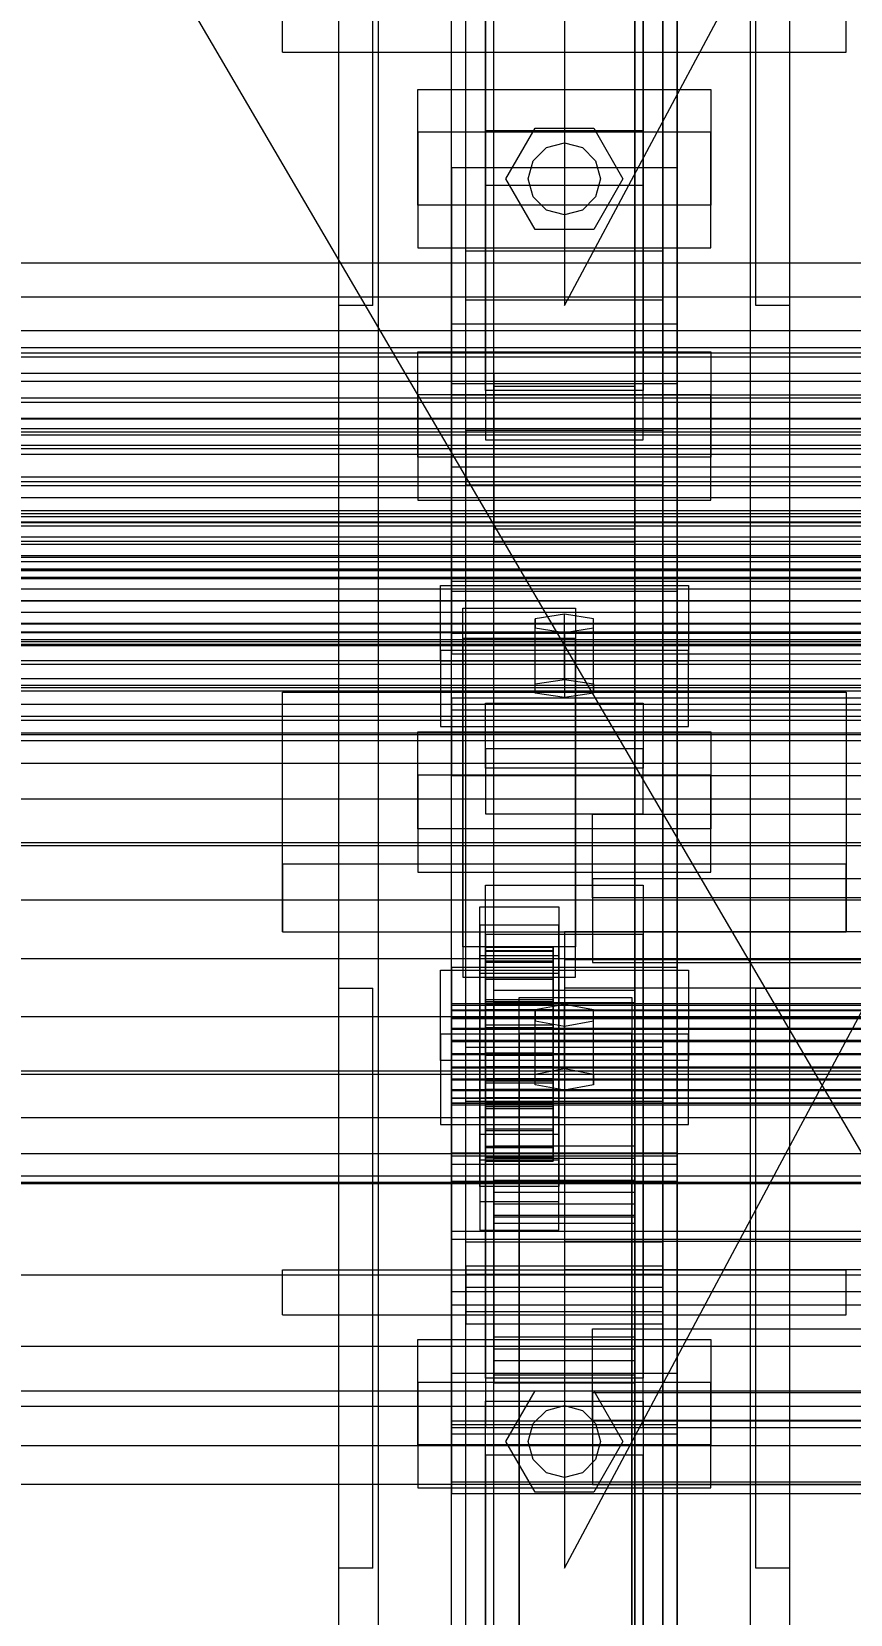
# Model space of a CAD drawing. Header units: millimetres. Extents: x -2500 to 58855, y -53268 to 6837.
# Drawn here: x -524.5 to -379.3, y -33629.9 to -33348.9 of the extents above; entities that cross this region are included whole.
import ezdxf

# ---------------------------------------------------------------- set-up
doc = ezdxf.new("R2010")
doc.units = ezdxf.units.MM
for name, color, linetype, lineweight in [('COTAS_O', 1, 'Continuous', 0), ('frontal_C01', 7, 'Continuous', 0), ('frontal_C02', 7, 'Continuous', 0), ('frontal_C03', 7, 'Continuous', 0), ('frontal_mezcladora', 7, 'Continuous', 0), ('frontal_secador', 7, 'Continuous', 0), ('frontal_tolva', 7, 'Continuous', 0)]:
    doc.layers.add(name, color=color, linetype=linetype, lineweight=lineweight)
doc.dimstyles.new('R19_100', dxfattribs={"dimtxt": 250, "dimasz": 150, "dimexe": 150, "dimexo": 80, "dimgap": 100, "dimtad": 1, "dimtih": 1, "dimtoh": 1, "dimdsep": 46, "dimcen": 0.09, "dimadec": 0, "dimazin": 0, "dimtfac": 1, "dimtdec": 4, "dimtofl": 0, "dimtmove": 0, "dimatfit": 3, "dimfxl": 1, "dimtolj": 1, "dimtzin": 0, "dimarcsym": 0})

# ---------------------------------------------------------------- blocks, each defined once
blk = doc.blocks.new('*D39')
at = {"layer": 'COTAS_O', "color": 0, "lineweight": -2, "transparency": 16777216}
for p, q in [((-1725, -34320), (-1725, -33550)), ((1725, -34320), (1725, -33550)), ((-1575, -33700), (1575, -33700))]:
    blk.add_line(p, q, dxfattribs=at)
at = {"layer": 'COTAS_O', "color": 0, "transparency": 16777216}
for points in [[(-1575, -33675), (-1575, -33725), (-1725, -33700)], [(1575, -33675), (1575, -33725), (1725, -33700)]]:
    blk.add_solid(points, dxfattribs=at)
at = {"layer": 'Defpoints', "color": 0, "transparency": 16777216}
for p in [(1725, -33700), (-1725, -34400), (1725, -34400)]:
    blk.add_point(p, dxfattribs=at)

msp = doc.modelspace()

# ---------------------------------------------------------------- linework, layer by layer
at = {"layer": 'frontal_C01'}
for p, q in [((-442.5, -33411.882), (-442.5, -32752.939)), ((-417.5, -32752.939), (-417.5, -33411.882)), ((-442.5, -33437.251), (-442.5, -32778.308)), ((-417.5, -33437.251), (-417.5, -32778.308)), ((-450, -33400.882), (-450, -33016.673)), ((-410, -33016.673), (-410, -33400.882)), ((-450, -33448.25), (-450, -33064.041)), ((-410, -33448.25), (-410, -33064.041)), ((-450, -33515.094), (-450, -33130.885)), ((-410, -33130.885), (-410, -33515.094)), ((-447.5, -33419.764), (-447.5, -33145.03)), ((-412.5, -33145.03), (-412.5, -33419.764)), ((-447.5, -33429.369), (-447.5, -33154.635)), ((-412.5, -33429.369), (-412.5, -33154.635)), ((-450, -33552.989), (-450, -33168.78)), ((-410, -33552.989), (-410, -33168.78)), ((-444, -33366.573), (-444, -33279.861)), ((-416, -33279.861), (-416, -33366.573)), ((-444, -33289.466), (-444, -33376.178)), ((-416, -33376.178), (-416, -33289.466)), ((-456, -33379.726), (-456, -33359.235)), ((-456, -33359.235), (-404, -33359.235)), ((-456, -33366.814), (-456, -33359.235)), ((-404, -33359.235), (-404, -33379.726)), ((-404, -33359.235), (-404, -33366.814)), ((-404, -33366.814), (-456, -33366.814)), ((-456, -33366.814), (-456, -33387.305)), ((-416, -33366.573), (-444, -33366.573)), ((-444, -33366.573), (-444, -33376.178)), ((-416, -33376.178), (-416, -33366.573)), ((-404, -33387.305), (-404, -33366.814)), ((-444, -33376.178), (-416, -33376.178)), ((-404, -33379.726), (-456, -33379.726)), ((-456, -33379.726), (-456, -33387.305)), ((-404, -33387.305), (-404, -33379.726)), ((-456, -33387.305), (-404, -33387.305)), ((-410, -33400.882), (-450, -33400.882)), ((-450, -33400.882), (-450, -33448.25)), ((-450, -33785.092), (-450, -33400.882)), ((-410, -33448.25), (-410, -33400.882)), ((-410, -33400.882), (-410, -33785.092)), ((-417.5, -33409.625), (-442.5, -33409.625)), ((-442.5, -33409.625), (-442.5, -33439.507)), ((-442.5, -33519.101), (-442.5, -33409.625)), ((-417.5, -33439.507), (-417.5, -33409.625)), ((-417.5, -33409.625), (-417.5, -33519.101)), ((-450, -33426.233), (-450, -33413.426)), ((-450, -33413.426), (450, -33413.426)), ((-450, -33446.584), (-450, -33413.426)), ((-442.5, -33437.251), (-442.5, -33411.882)), ((-442.5, -33411.882), (-417.5, -33411.882)), ((-417.5, -33411.882), (-417.5, -33437.251)), ((-412.5, -33419.764), (-447.5, -33419.764)), ((-447.5, -33419.764), (-447.5, -33429.369)), ((-412.5, -33429.369), (-412.5, -33419.764)), ((450, -33426.233), (-450, -33426.233)), ((-450, -33426.233), (-450, -33459.391)), ((-447.5, -33429.369), (-412.5, -33429.369)), ((-417.5, -33437.251), (-442.5, -33437.251)), ((-442.5, -33439.507), (-417.5, -33439.507)), ((-442.5, -33548.983), (-442.5, -33439.507)), ((-417.5, -33548.983), (-417.5, -33439.507)), ((450, -33446.584), (-450, -33446.584)), ((-450, -33446.584), (-450, -33459.391)), ((-450, -33448.25), (-410, -33448.25)), ((-450, -33832.46), (-450, -33448.25)), ((-410, -33832.46), (-410, -33448.25)), ((-450, -33459.391), (450, -33459.391)), ((-452, -33531.59), (-452, -33515.581)), ((-452, -33515.581), (-408, -33515.581)), ((-452, -33526.949), (-452, -33515.581)), ((-410, -33515.094), (-450, -33515.094)), ((-450, -33515.094), (-450, -33552.989)), ((-450, -33899.304), (-450, -33515.094)), ((-410, -33552.989), (-410, -33515.094)), ((-410, -33515.094), (-410, -33899.304)), ((-408, -33515.581), (-408, -33531.59)), ((-408, -33515.581), (-408, -33526.949)), ((-442.5, -33548.983), (-442.5, -33519.101)), ((-442.5, -33519.101), (-417.5, -33519.101)), ((-438, -33526.787), (-438, -33520.384)), ((-438, -33520.384), (-418, -33520.384)), ((-438, -33660.161), (-438, -33520.384)), ((-418, -33520.384), (-418, -33526.787)), ((-418, -33520.384), (-418, -33660.161)), ((-417.5, -33519.101), (-417.5, -33548.983)), ((-417.5, -33521.357), (-442.5, -33521.357)), ((-442.5, -33521.357), (-442.5, -33546.726)), ((-442.5, -34180.3), (-442.5, -33521.357)), ((-430, -33521.664), (-435.196, -33522.625)), ((-435.196, -33522.625), (-435.196, -33524.546)), ((-435.196, -33533.993), (-435.196, -33522.625)), ((-424.804, -33522.625), (-430, -33521.664)), ((-430, -33533.033), (-430, -33521.664)), ((-424.804, -33524.546), (-424.804, -33522.625)), ((-424.804, -33533.993), (-424.804, -33522.625)), ((-417.5, -33546.726), (-417.5, -33521.357)), ((-417.5, -33521.357), (-417.5, -34180.3)), ((-435.196, -33524.546), (-430, -33525.506)), ((-435.196, -33535.914), (-435.196, -33524.546)), ((-430, -33525.506), (-424.804, -33524.546)), ((-430, -33525.506), (-430, -33536.875)), ((-424.804, -33535.914), (-424.804, -33524.546)), ((-408, -33526.949), (-452, -33526.949)), ((-452, -33526.949), (-452, -33542.958)), ((-418, -33526.787), (-438, -33526.787)), ((-438, -33526.787), (-438, -33666.565)), ((-418, -33666.565), (-418, -33526.787)), ((-408, -33542.958), (-408, -33526.949)), ((-408, -33531.59), (-452, -33531.59)), ((-452, -33531.59), (-452, -33542.958)), ((-447.5, -33538.844), (-447.5, -33529.239)), ((-447.5, -33529.239), (-412.5, -33529.239)), ((-447.5, -33803.973), (-447.5, -33529.239)), ((-412.5, -33529.239), (-412.5, -33538.844)), ((-412.5, -33529.239), (-412.5, -33803.973)), ((-408, -33542.958), (-408, -33531.59)), ((-435.196, -33533.993), (-430, -33533.033)), ((-435.196, -33535.914), (-435.196, -33533.993)), ((-430, -33533.033), (-424.804, -33533.993)), ((-424.804, -33533.993), (-424.804, -33535.914)), ((-430, -33536.875), (-435.196, -33535.914)), ((-424.804, -33535.914), (-430, -33536.875)), ((-412.5, -33538.844), (-447.5, -33538.844)), ((-447.5, -33813.578), (-447.5, -33538.844)), ((-412.5, -33813.578), (-412.5, -33538.844)), ((-452, -33542.958), (-408, -33542.958)), ((-442.5, -33546.726), (-417.5, -33546.726)), ((-442.5, -34205.669), (-442.5, -33546.726)), ((-417.5, -34205.669), (-417.5, -33546.726)), ((-417.5, -33548.983), (-442.5, -33548.983)), ((-450, -33552.989), (-410, -33552.989)), ((-450, -33937.198), (-450, -33552.989)), ((-410, -33937.198), (-410, -33552.989)), ((-425, -33595.509), (-425, -33579.245)), ((-425, -33579.245), (425, -33579.245)), ((-425, -33590.613), (-425, -33579.245)), ((425, -33590.613), (-425, -33590.613)), ((-425, -33590.613), (-425, -33606.878)), ((-444, -33601.653), (-444, -33592.048)), ((-444, -33592.048), (-416, -33592.048)), ((-444, -33680.344), (-444, -33592.048)), ((-416, -33592.048), (-416, -33601.653)), ((-416, -33592.048), (-416, -33680.344)), ((425, -33595.509), (-425, -33595.509)), ((-425, -33595.509), (-425, -33606.878)), ((-416, -33601.653), (-444, -33601.653)), ((-444, -33601.653), (-444, -33689.949)), ((-416, -33689.949), (-416, -33601.653)), ((-425, -33606.878), (425, -33606.878))]:
    msp.add_line(p, q, dxfattribs=at)
at = {"layer": 'frontal_C02'}
for p, q in [((-450, -33373.127), (-450, -33022.409)), ((-410, -33022.409), (-410, -33373.127)), ((-442.5, -33560.475), (-442.5, -33028.053)), ((-417.5, -33028.053), (-417.5, -33560.475)), ((-442.5, -33587.441), (-442.5, -33055.019)), ((-417.5, -33587.441), (-417.5, -33055.019)), ((-450, -33411.381), (-450, -33060.662)), ((-410, -33411.381), (-410, -33060.662)), ((-450, -33550.05), (-450, -33199.331)), ((-410, -33199.331), (-410, -33550.05)), ((-450, -33597.867), (-450, -33247.148)), ((-410, -33597.867), (-410, -33247.148)), ((-444, -33412.637), (-444, -33326.082)), ((-416, -33326.082), (-416, -33412.637)), ((-444, -33334.85), (-444, -33421.405)), ((-416, -33421.405), (-416, -33334.85)), ((-410, -33373.127), (-450, -33373.127)), ((-450, -33373.127), (-450, -33411.381)), ((-450, -33723.846), (-450, -33373.127)), ((-410, -33411.381), (-410, -33373.127)), ((-410, -33373.127), (-410, -33723.846)), ((-447.5, -33396.638), (-447.5, -33387.87)), ((-447.5, -33387.87), (-412.5, -33387.87)), ((-447.5, -33569.574), (-447.5, -33387.87)), ((-412.5, -33387.87), (-412.5, -33396.638)), ((-412.5, -33387.87), (-412.5, -33569.574)), ((-412.5, -33396.638), (-447.5, -33396.638)), ((-447.5, -33578.342), (-447.5, -33396.638)), ((-412.5, -33578.342), (-412.5, -33396.638)), ((-456, -33424.461), (-456, -33405.756)), ((-456, -33405.756), (-404, -33405.756)), ((-456, -33413.406), (-456, -33405.756)), ((-404, -33405.756), (-404, -33424.461)), ((-404, -33405.756), (-404, -33413.406)), ((-404, -33413.406), (-456, -33413.406)), ((-456, -33413.406), (-456, -33432.111)), ((-450, -33411.381), (-410, -33411.381)), ((-450, -33762.099), (-450, -33411.381)), ((-416, -33412.637), (-444, -33412.637)), ((-444, -33412.637), (-444, -33421.405)), ((-416, -33421.405), (-416, -33412.637)), ((-410, -33762.099), (-410, -33411.381)), ((-404, -33432.111), (-404, -33413.406)), ((-444, -33421.405), (-416, -33421.405)), ((-404, -33424.461), (-456, -33424.461)), ((-456, -33424.461), (-456, -33432.111)), ((-404, -33432.111), (-404, -33424.461)), ((-456, -33432.111), (-404, -33432.111)), ((-480, -33496.746), (-480, -33466.185)), ((-480, -33466.185), (-380, -33466.185)), ((-480, -33508.746), (-480, -33466.185)), ((-380, -33466.185), (-380, -33496.746)), ((-380, -33466.185), (-380, -33508.746)), ((-425, -33502.707), (-425, -33487.86)), ((-425, -33487.86), (425, -33487.86)), ((-425, -33499.336), (-425, -33487.86)), ((-380, -33496.746), (-480, -33496.746)), ((-480, -33496.746), (-480, -33508.746)), ((-380, -33508.746), (-380, -33496.746)), ((-444, -33509.23), (-444, -33500.463)), ((-444, -33500.463), (-416, -33500.463)), ((-444, -33587.996), (-444, -33500.463)), ((425, -33499.336), (-425, -33499.336)), ((-425, -33499.336), (-425, -33514.183)), ((-416, -33500.463), (-416, -33509.23)), ((-416, -33500.463), (-416, -33587.996)), ((425, -33502.707), (-425, -33502.707)), ((-425, -33502.707), (-425, -33514.183)), ((-480, -33508.746), (-380, -33508.746)), ((-430, -33508.746), (-430, -33513.746)), ((430, -33508.746), (-430, -33508.746)), ((-416, -33509.23), (-444, -33509.23)), ((-444, -33509.23), (-444, -33596.764)), ((-416, -33596.764), (-416, -33509.23)), ((430, -33513.746), (-430, -33513.746)), ((-430, -33513.746), (-430, -33563.746)), ((-425, -33514.183), (425, -33514.183)), ((-470, -33621.746), (-470, -33518.746)), ((-470, -33518.746), (-464, -33518.746)), ((-464, -33621.746), (-464, -33518.746)), ((-430, -33621.746), (-375, -33518.746)), ((-375, -33518.746), (-430, -33518.746)), ((-430, -33518.746), (-430, -33621.746)), ((-396, -33621.746), (-396, -33518.746)), ((-396, -33518.746), (-390, -33518.746)), ((-390, -33621.746), (-390, -33518.746)), ((-410, -33550.05), (-450, -33550.05)), ((-450, -33550.05), (-450, -33597.867)), ((-450, -33900.768), (-450, -33550.05)), ((-410, -33597.867), (-410, -33550.05)), ((-410, -33550.05), (-410, -33900.768)), ((-417.5, -33559.104), (-442.5, -33559.104)), ((-442.5, -33559.104), (-442.5, -33588.812)), ((-442.5, -33728.119), (-442.5, -33559.104)), ((-417.5, -33588.812), (-417.5, -33559.104)), ((-417.5, -33559.104), (-417.5, -33728.119)), ((-442.5, -33587.441), (-442.5, -33560.475)), ((-442.5, -33560.475), (-417.5, -33560.475)), ((-417.5, -33560.475), (-417.5, -33587.441)), ((-450, -33575.022), (-450, -33563.331)), ((-450, -33563.331), (450, -33563.331)), ((-450, -33596.803), (-450, -33563.331)), ((-430, -33563.746), (-430, -33568.746)), ((430, -33563.746), (-430, -33563.746)), ((-480, -33568.746), (-380, -33568.746)), ((-480, -33576.746), (-480, -33568.746)), ((-412.5, -33569.574), (-447.5, -33569.574)), ((-447.5, -33569.574), (-447.5, -33578.342)), ((430, -33568.746), (-430, -33568.746)), ((-412.5, -33578.342), (-412.5, -33569.574)), ((-380, -33576.746), (-380, -33568.746)), ((450, -33575.022), (-450, -33575.022)), ((-450, -33575.022), (-450, -33608.494)), ((-480, -33576.746), (-380, -33576.746)), ((-470, -33576.746), (-463, -33576.746)), ((-470, -35975), (-470, -33576.746)), ((-463, -35975), (-463, -33576.746)), ((-463, -33576.746), (-397, -33576.746)), ((-447.5, -33578.342), (-412.5, -33578.342)), ((-397, -33576.746), (-390, -33576.746)), ((-397, -35975), (-397, -33576.746)), ((-390, -35975), (-390, -33576.746)), ((-456, -33599.82), (-456, -33581.115)), ((-456, -33581.115), (-404, -33581.115)), ((-456, -33588.766), (-456, -33581.115)), ((-404, -33581.115), (-404, -33599.82)), ((-404, -33581.115), (-404, -33588.766)), ((-417.5, -33587.441), (-442.5, -33587.441)), ((-404, -33588.766), (-456, -33588.766)), ((-456, -33588.766), (-456, -33607.471)), ((-416, -33587.996), (-444, -33587.996)), ((-444, -33587.996), (-444, -33596.764)), ((-442.5, -33588.812), (-417.5, -33588.812)), ((-442.5, -33757.827), (-442.5, -33588.812)), ((-440.4, -33599.246), (-435.2, -33590.239)), ((-435.2, -33590.239), (-424.8, -33590.239)), ((-424.8, -33590.239), (-419.6, -33599.246)), ((-417.5, -33757.827), (-417.5, -33588.812)), ((-416, -33596.764), (-416, -33587.996)), ((-404, -33607.471), (-404, -33588.766)), ((-433.2, -33593.703), (-430, -33592.846)), ((-430, -33592.846), (-426.8, -33593.703)), ((-436.4, -33599.246), (-435.543, -33596.046)), ((-435.543, -33596.046), (-433.2, -33593.703)), ((-426.8, -33593.703), (-424.457, -33596.046)), ((-424.457, -33596.046), (-423.6, -33599.246)), ((450, -33596.803), (-450, -33596.803)), ((-450, -33596.803), (-450, -33608.494)), ((-450, -33597.867), (-410, -33597.867)), ((-450, -33948.585), (-450, -33597.867)), ((-444, -33596.764), (-416, -33596.764)), ((-410, -33948.585), (-410, -33597.867)), ((-404, -33599.82), (-456, -33599.82)), ((-456, -33599.82), (-456, -33607.471)), ((-435.2, -33608.253), (-440.4, -33599.246)), ((-435.543, -33602.446), (-436.4, -33599.246)), ((-419.6, -33599.246), (-424.8, -33608.253)), ((-423.6, -33599.246), (-424.457, -33602.446)), ((-404, -33607.471), (-404, -33599.82)), ((-433.2, -33604.788), (-435.543, -33602.446)), ((-424.457, -33602.446), (-426.8, -33604.788)), ((-456, -33607.471), (-404, -33607.471)), ((-430, -33605.646), (-433.2, -33604.788)), ((-426.8, -33604.788), (-430, -33605.646)), ((-450, -33608.494), (450, -33608.494)), ((-424.8, -33608.253), (-435.2, -33608.253)), ((-464, -33621.746), (-470, -33621.746)), ((-390, -33621.746), (-396, -33621.746))]:
    msp.add_line(p, q, dxfattribs=at)
at = {"layer": 'frontal_C03'}
for p, q in [((-442.5, -33559.323), (-442.5, -32908.714)), ((-417.5, -32908.714), (-417.5, -33559.323)), ((-442.5, -33584.918), (-442.5, -32934.309)), ((-417.5, -33584.918), (-417.5, -32934.309)), ((-470, -35975), (-470, -33153.291)), ((-463, -35975), (-463, -33153.291)), ((-397, -35975), (-397, -33153.291)), ((-390, -35975), (-390, -33153.291)), ((-450, -33548.044), (-450, -33224.874)), ((-450, -33548.592), (-450, -33225.421)), ((-410, -33224.874), (-410, -33548.044)), ((-410, -33225.421), (-410, -33548.592)), ((-447.5, -33568.081), (-447.5, -33240.643)), ((-412.5, -33240.643), (-412.5, -33568.081)), ((-447.5, -33576.16), (-447.5, -33248.722)), ((-412.5, -33576.16), (-412.5, -33248.722)), ((-450, -33587.114), (-450, -33263.944)), ((-410, -33587.114), (-410, -33263.944)), ((-450, -33596.197), (-450, -33273.026)), ((-410, -33596.197), (-410, -33273.026)), ((-470, -33397.58), (-470, -33294.58)), ((-464, -33397.58), (-464, -33294.58)), ((-430, -33397.58), (-375, -33294.58)), ((-430, -33294.58), (-430, -33397.58)), ((-396, -33397.58), (-396, -33294.58)), ((-390, -33397.58), (-390, -33294.58)), ((-480, -33352.58), (-480, -33344.58)), ((-380, -33352.58), (-380, -33344.58)), ((-480, -33352.58), (-380, -33352.58)), ((-470, -33352.58), (-463, -33352.58)), ((-470, -35975), (-470, -33352.58)), ((-463, -35975), (-463, -33352.58)), ((-463, -33352.58), (-397, -33352.58)), ((-397, -33352.58), (-390, -33352.58)), ((-397, -35975), (-397, -33352.58)), ((-390, -35975), (-390, -33352.58)), ((-440.4, -33375.08), (-435.2, -33366.073)), ((-435.2, -33366.073), (-424.8, -33366.073)), ((-433.2, -33369.537), (-430, -33368.68)), ((-430, -33368.68), (-426.8, -33369.537)), ((-424.8, -33366.073), (-419.6, -33375.08)), ((-435.543, -33371.88), (-433.2, -33369.537)), ((-426.8, -33369.537), (-424.457, -33371.88)), ((-436.4, -33375.08), (-435.543, -33371.88)), ((-424.457, -33371.88), (-423.6, -33375.08)), ((-435.2, -33384.087), (-440.4, -33375.08)), ((-435.543, -33378.28), (-436.4, -33375.08)), ((-419.6, -33375.08), (-424.8, -33384.087)), ((-423.6, -33375.08), (-424.457, -33378.28)), ((-433.2, -33380.623), (-435.543, -33378.28)), ((-424.457, -33378.28), (-426.8, -33380.623)), ((-430, -33381.48), (-433.2, -33380.623)), ((-426.8, -33380.623), (-430, -33381.48)), ((-424.8, -33384.087), (-435.2, -33384.087)), ((-464, -33397.58), (-470, -33397.58)), ((-390, -33397.58), (-396, -33397.58)), ((-452, -33460.727), (-452, -33447.261)), ((-452, -33447.261), (-408, -33447.261)), ((-452, -33458.818), (-452, -33447.261)), ((-408, -33447.261), (-408, -33460.727)), ((-408, -33447.261), (-408, -33458.818)), ((-448, -33456.687), (-448, -33451.301)), ((-448, -33451.301), (-428, -33451.301)), ((-448, -33511.395), (-448, -33451.301)), ((-430, -33452.378), (-435.196, -33453.186)), ((-424.804, -33453.186), (-430, -33452.378)), ((-430, -33463.935), (-430, -33452.378)), ((-428, -33451.301), (-428, -33456.687)), ((-428, -33451.301), (-428, -33511.395)), ((-450, -33469.415), (-450, -33455.734)), ((-450, -33455.734), (450, -33455.734)), ((-450, -33467.291), (-450, -33455.734)), ((-435.196, -33453.186), (-435.196, -33454.802)), ((-435.196, -33464.743), (-435.196, -33453.186)), ((-435.196, -33454.802), (-430, -33455.61)), ((-435.196, -33466.358), (-435.196, -33454.802)), ((-430, -33455.61), (-424.804, -33454.802)), ((-430, -33455.61), (-430, -33467.166)), ((-424.804, -33454.802), (-424.804, -33453.186)), ((-424.804, -33464.743), (-424.804, -33453.186)), ((-424.804, -33466.358), (-424.804, -33454.802)), ((-428, -33456.687), (-448, -33456.687)), ((-448, -33456.687), (-448, -33516.781)), ((-428, -33516.781), (-428, -33456.687)), ((-408, -33458.818), (-452, -33458.818)), ((-452, -33458.818), (-452, -33472.283)), ((-408, -33460.727), (-452, -33460.727)), ((-452, -33460.727), (-452, -33472.283)), ((-408, -33472.283), (-408, -33458.818)), ((-408, -33472.283), (-408, -33460.727)), ((-435.196, -33464.743), (-430, -33463.935)), ((-430, -33463.935), (-424.804, -33464.743)), ((-435.196, -33466.358), (-435.196, -33464.743)), ((-430, -33467.166), (-435.196, -33466.358)), ((-424.804, -33466.358), (-430, -33467.166)), ((-424.804, -33464.743), (-424.804, -33466.358)), ((450, -33467.291), (-450, -33467.291)), ((-450, -33467.291), (-450, -33480.972)), ((450, -33469.415), (-450, -33469.415)), ((-450, -33469.415), (-450, -33480.972)), ((-444, -33476.245), (-444, -33468.166)), ((-444, -33468.166), (-416, -33468.166)), ((-444, -33479.722), (-444, -33468.166)), ((-416, -33468.166), (-416, -33476.245)), ((-416, -33468.166), (-416, -33479.722)), ((-452, -33472.283), (-408, -33472.283)), ((-456, -33490.454), (-456, -33473.218)), ((-456, -33473.218), (-404, -33473.218)), ((-456, -33480.922), (-456, -33473.218)), ((-404, -33473.218), (-404, -33490.454)), ((-404, -33473.218), (-404, -33480.922)), ((-416, -33476.245), (-444, -33476.245)), ((-444, -33476.245), (-444, -33487.802)), ((-416, -33487.802), (-416, -33476.245)), ((-404, -33480.922), (-456, -33480.922)), ((-456, -33480.922), (-456, -33498.158)), ((-450, -33480.972), (450, -33480.972)), ((-416, -33479.722), (-444, -33479.722)), ((-444, -33479.722), (-444, -33487.802)), ((-416, -33487.802), (-416, -33479.722)), ((-404, -33498.158), (-404, -33480.922)), ((-444, -33487.802), (-416, -33487.802)), ((-404, -33490.454), (-456, -33490.454)), ((-456, -33490.454), (-456, -33498.158)), ((-404, -33498.158), (-404, -33490.454)), ((-456, -33498.158), (-404, -33498.158)), ((-445, -33507.543), (-445, -33504.311)), ((-445, -33504.311), (-431, -33504.311)), ((-445, -33544.76), (-445, -33504.311)), ((-431, -33504.311), (-431, -33507.543)), ((-431, -33504.311), (-431, -33544.76)), ((-431, -33507.543), (-445, -33507.543)), ((-445, -33507.543), (-445, -33547.991)), ((-431, -33547.991), (-431, -33507.543)), ((-428, -33511.395), (-448, -33511.395)), ((-448, -33511.395), (-448, -33516.781)), ((-444, -33521.461), (-444, -33511.461)), ((-444, -33511.461), (-444, -33512.055)), ((-444, -33511.461), (-432, -33511.461)), ((-444, -33512.162), (-444, -33511.461)), ((-432, -33512.055), (-432, -33511.461)), ((-432, -33511.461), (-432, -33521.461)), ((-432, -33511.461), (-432, -33512.162)), ((-428, -33516.781), (-428, -33511.395)), ((-445, -33516.161), (-445, -33512.929)), ((-445, -33512.929), (-431, -33512.929)), ((-445, -33553.377), (-445, -33512.929)), ((-444, -33521.742), (-444, -33512.055)), ((-444, -33512.055), (-444, -33513.903)), ((-444, -33512.055), (-432, -33512.055)), ((-444, -33521.793), (-444, -33512.162)), ((-444, -33512.162), (-432, -33512.162)), ((-444, -33514.11), (-444, -33512.162)), ((-444, -33522.618), (-444, -33513.903)), ((-444, -33513.903), (-444, -33516.88)), ((-444, -33513.903), (-432, -33513.903)), ((-444, -33522.715), (-444, -33514.11)), ((-444, -33514.11), (-432, -33514.11)), ((-444, -33517.172), (-444, -33514.11)), ((-432, -33513.903), (-432, -33512.055)), ((-432, -33512.055), (-432, -33521.742)), ((-432, -33512.162), (-432, -33521.793)), ((-432, -33512.162), (-432, -33514.11)), ((-432, -33516.88), (-432, -33513.903)), ((-432, -33513.903), (-432, -33522.618)), ((-432, -33514.11), (-432, -33522.715)), ((-432, -33514.11), (-432, -33517.172)), ((-431, -33512.929), (-431, -33516.161)), ((-431, -33512.929), (-431, -33553.377)), ((-448, -33516.781), (-428, -33516.781)), ((-431, -33516.161), (-445, -33516.161)), ((-445, -33516.161), (-445, -33556.609)), ((-444, -33524.027), (-444, -33516.88)), ((-444, -33516.88), (-444, -33520.782)), ((-444, -33516.88), (-432, -33516.88)), ((-444, -33524.166), (-444, -33517.172)), ((-444, -33517.172), (-432, -33517.172)), ((-444, -33521.14), (-444, -33517.172)), ((-432, -33520.782), (-432, -33516.88)), ((-432, -33516.88), (-432, -33524.027)), ((-432, -33517.172), (-432, -33524.166)), ((-432, -33517.172), (-432, -33521.14)), ((-431, -33556.609), (-431, -33516.161)), ((-450, -33521.793), (-450, -33521.461)), ((-450, -33521.461), (-450, -33521.742)), ((-450, -33521.461), (450, -33521.461)), ((-450, -33521.742), (-450, -33522.618)), ((-450, -33521.742), (450, -33521.742)), ((-450, -33522.715), (-450, -33521.793)), ((-450, -33521.793), (450, -33521.793)), ((-450, -33522.618), (-450, -33524.027)), ((-450, -33522.618), (450, -33522.618)), ((-450, -33524.166), (-450, -33522.715)), ((-450, -33522.715), (450, -33522.715)), ((-444, -33525.876), (-444, -33520.782)), ((-444, -33520.782), (-444, -33525.343)), ((-444, -33520.782), (-432, -33520.782)), ((-444, -33526.045), (-444, -33521.14)), ((-444, -33521.14), (-432, -33521.14)), ((-444, -33525.743), (-444, -33521.14)), ((-444, -33521.742), (-444, -33521.461)), ((-432, -33521.461), (-444, -33521.461)), ((-444, -33521.461), (-444, -33521.793)), ((-444, -33522.618), (-444, -33521.742)), ((-432, -33521.742), (-444, -33521.742)), ((-432, -33521.793), (-444, -33521.793)), ((-444, -33521.793), (-444, -33522.715)), ((-444, -33524.027), (-444, -33522.618)), ((-432, -33522.618), (-444, -33522.618)), ((-432, -33522.715), (-444, -33522.715)), ((-444, -33522.715), (-444, -33524.166)), ((-432, -33525.343), (-432, -33520.782)), ((-432, -33520.782), (-432, -33525.876)), ((-432, -33521.14), (-432, -33526.045)), ((-432, -33521.14), (-432, -33525.743)), ((-432, -33521.461), (-432, -33521.742)), ((-432, -33521.793), (-432, -33521.461)), ((-432, -33521.742), (-432, -33522.618)), ((-432, -33522.715), (-432, -33521.793)), ((-432, -33522.618), (-432, -33524.027)), ((-432, -33524.166), (-432, -33522.715)), ((-450, -33524.027), (-450, -33525.876)), ((-450, -33524.027), (450, -33524.027)), ((-450, -33526.045), (-450, -33524.166)), ((-450, -33524.166), (450, -33524.166)), ((-450, -33525.876), (-450, -33528.036)), ((-450, -33525.876), (450, -33525.876)), ((-450, -33528.226), (-450, -33526.045)), ((-450, -33526.045), (450, -33526.045)), ((-444, -33525.876), (-444, -33524.027)), ((-432, -33524.027), (-444, -33524.027)), ((-432, -33524.166), (-444, -33524.166)), ((-444, -33524.166), (-444, -33526.045)), ((-444, -33525.343), (-444, -33528.036)), ((-432, -33525.343), (-444, -33525.343)), ((-444, -33525.343), (-444, -33530.254)), ((-444, -33528.226), (-444, -33525.743)), ((-444, -33525.743), (-432, -33525.743)), ((-444, -33530.667), (-444, -33525.743)), ((-444, -33528.036), (-444, -33525.876)), ((-432, -33525.876), (-444, -33525.876)), ((-432, -33526.045), (-444, -33526.045)), ((-444, -33526.045), (-444, -33528.226)), ((-432, -33524.027), (-432, -33525.876)), ((-432, -33526.045), (-432, -33524.166)), ((-432, -33528.036), (-432, -33525.343)), ((-432, -33530.254), (-432, -33525.343)), ((-432, -33525.743), (-432, -33528.226)), ((-432, -33525.743), (-432, -33530.667)), ((-432, -33525.876), (-432, -33528.036)), ((-432, -33528.226), (-432, -33526.045)), ((-450, -33528.036), (-450, -33530.362)), ((450, -33528.036), (-450, -33528.036)), ((-450, -33530.558), (-450, -33528.226)), ((-450, -33528.226), (450, -33528.226)), ((-444, -33528.036), (-432, -33528.036)), ((-444, -33530.362), (-444, -33528.036)), ((-432, -33528.226), (-444, -33528.226)), ((-444, -33528.226), (-444, -33530.558)), ((-432, -33528.036), (-432, -33530.362)), ((-432, -33530.558), (-432, -33528.226)), ((-450, -33530.362), (-450, -33532.695)), ((-450, -33530.362), (450, -33530.362)), ((-450, -33532.884), (-450, -33530.558)), ((-450, -33530.558), (450, -33530.558)), ((-444, -33530.362), (-444, -33530.254)), ((-444, -33530.254), (-444, -33535.178)), ((-444, -33530.254), (-432, -33530.254)), ((-444, -33532.695), (-444, -33530.362)), ((-432, -33530.362), (-444, -33530.362)), ((-444, -33530.558), (-444, -33530.667)), ((-432, -33530.558), (-444, -33530.558)), ((-444, -33530.558), (-444, -33532.884)), ((-444, -33530.667), (-432, -33530.667)), ((-444, -33535.577), (-444, -33530.667)), ((-432, -33535.178), (-432, -33530.254)), ((-432, -33530.254), (-432, -33530.362)), ((-432, -33530.362), (-432, -33532.695)), ((-432, -33530.667), (-432, -33530.558)), ((-432, -33532.884), (-432, -33530.558)), ((-432, -33530.667), (-432, -33535.577)), ((-450, -33532.695), (-450, -33534.875)), ((-450, -33532.695), (450, -33532.695)), ((-450, -33535.045), (-450, -33532.884)), ((-450, -33532.884), (450, -33532.884)), ((-444, -33534.875), (-444, -33532.695)), ((-444, -33532.695), (-444, -33535.178)), ((-432, -33532.695), (-444, -33532.695)), ((-444, -33532.884), (-444, -33535.577)), ((-432, -33532.884), (-444, -33532.884)), ((-444, -33532.884), (-444, -33535.045)), ((-432, -33535.178), (-432, -33532.695)), ((-432, -33532.695), (-432, -33534.875)), ((-432, -33535.577), (-432, -33532.884)), ((-432, -33535.045), (-432, -33532.884)), ((-450, -33534.875), (-450, -33536.755)), ((-450, -33534.875), (450, -33534.875)), ((-450, -33536.893), (-450, -33535.045)), ((-450, -33535.045), (450, -33535.045)), ((-450, -33536.755), (-450, -33538.205)), ((-450, -33536.755), (450, -33536.755)), ((-450, -33538.303), (-450, -33536.893)), ((-450, -33536.893), (450, -33536.893)), ((-444, -33536.755), (-444, -33534.875)), ((-444, -33534.875), (-444, -33539.781)), ((-432, -33534.875), (-444, -33534.875)), ((-444, -33535.045), (-444, -33540.139)), ((-432, -33535.045), (-444, -33535.045)), ((-444, -33535.045), (-444, -33536.893)), ((-444, -33535.178), (-444, -33539.781)), ((-444, -33535.178), (-432, -33535.178)), ((-444, -33535.577), (-432, -33535.577)), ((-444, -33540.139), (-444, -33535.577)), ((-444, -33538.205), (-444, -33536.755)), ((-444, -33536.755), (-444, -33543.748)), ((-432, -33536.755), (-444, -33536.755)), ((-444, -33536.893), (-444, -33544.041)), ((-432, -33536.893), (-444, -33536.893)), ((-444, -33536.893), (-444, -33538.303)), ((-432, -33539.781), (-432, -33534.875)), ((-432, -33534.875), (-432, -33536.755)), ((-432, -33540.139), (-432, -33535.045)), ((-432, -33536.893), (-432, -33535.045)), ((-432, -33539.781), (-432, -33535.178)), ((-432, -33535.577), (-432, -33540.139)), ((-432, -33543.748), (-432, -33536.755)), ((-432, -33536.755), (-432, -33538.205)), ((-432, -33544.041), (-432, -33536.893)), ((-432, -33538.303), (-432, -33536.893)), ((-450, -33538.205), (-450, -33539.128)), ((-450, -33538.205), (450, -33538.205)), ((-450, -33539.178), (-450, -33538.303)), ((-450, -33538.303), (450, -33538.303)), ((-450, -33539.128), (-450, -33539.46)), ((-450, -33539.128), (450, -33539.128)), ((-450, -33539.46), (-450, -33539.178)), ((-450, -33539.178), (450, -33539.178)), ((-450, -33539.46), (450, -33539.46)), ((-444, -33539.128), (-444, -33538.205)), ((-444, -33538.205), (-444, -33546.81)), ((-432, -33538.205), (-444, -33538.205)), ((-444, -33538.303), (-444, -33547.017)), ((-432, -33538.303), (-444, -33538.303)), ((-444, -33538.303), (-444, -33539.178)), ((-444, -33539.46), (-444, -33539.128)), ((-444, -33539.128), (-444, -33548.758)), ((-432, -33539.128), (-444, -33539.128)), ((-444, -33539.178), (-444, -33548.865)), ((-432, -33539.178), (-444, -33539.178)), ((-444, -33539.178), (-444, -33539.46)), ((-444, -33539.46), (-444, -33549.459)), ((-432, -33539.46), (-444, -33539.46)), ((-444, -33539.781), (-444, -33543.748)), ((-444, -33539.781), (-432, -33539.781)), ((-432, -33546.81), (-432, -33538.205)), ((-432, -33538.205), (-432, -33539.128)), ((-432, -33547.017), (-432, -33538.303)), ((-432, -33539.178), (-432, -33538.303)), ((-432, -33548.758), (-432, -33539.128)), ((-432, -33539.128), (-432, -33539.46)), ((-432, -33548.865), (-432, -33539.178)), ((-432, -33539.46), (-432, -33539.178)), ((-432, -33549.459), (-432, -33539.46)), ((-432, -33543.748), (-432, -33539.781)), ((-445, -33553.989), (-445, -33541.601)), ((-445, -33541.601), (-431, -33541.601)), ((-445, -33549.306), (-445, -33541.601)), ((-444, -33540.139), (-432, -33540.139)), ((-444, -33544.041), (-444, -33540.139)), ((-432, -33540.139), (-432, -33544.041)), ((-431, -33541.601), (-431, -33553.989)), ((-431, -33541.601), (-431, -33549.306)), ((-431, -33544.76), (-445, -33544.76)), ((-445, -33544.76), (-445, -33547.991)), ((-444, -33543.748), (-444, -33546.81)), ((-444, -33543.748), (-432, -33543.748)), ((-444, -33544.041), (-432, -33544.041)), ((-444, -33547.017), (-444, -33544.041)), ((-432, -33546.81), (-432, -33543.748)), ((-432, -33544.041), (-432, -33547.017)), ((-431, -33547.991), (-431, -33544.76)), ((-410, -33548.044), (-450, -33548.044)), ((-450, -33548.044), (-450, -33596.197)), ((-450, -33871.215), (-450, -33548.044)), ((-445, -33547.991), (-431, -33547.991)), ((-444, -33546.81), (-444, -33548.758)), ((-444, -33546.81), (-432, -33546.81)), ((-444, -33547.017), (-432, -33547.017)), ((-444, -33548.865), (-444, -33547.017)), ((-432, -33548.758), (-432, -33546.81)), ((-432, -33547.017), (-432, -33548.865)), ((-410, -33596.197), (-410, -33548.044)), ((-410, -33548.044), (-410, -33871.215)), ((-410, -33548.592), (-450, -33548.592)), ((-450, -33548.592), (-450, -33587.114)), ((-450, -33871.763), (-450, -33548.592)), ((-431, -33549.306), (-445, -33549.306)), ((-445, -33549.306), (-445, -33561.694)), ((-444, -33548.758), (-444, -33549.459)), ((-444, -33548.758), (-432, -33548.758)), ((-444, -33548.865), (-432, -33548.865)), ((-444, -33549.459), (-444, -33548.865)), ((-444, -33549.459), (-432, -33549.459)), ((-432, -33549.459), (-432, -33548.758)), ((-432, -33548.865), (-432, -33549.459)), ((-431, -33561.694), (-431, -33549.306)), ((-410, -33587.114), (-410, -33548.592)), ((-410, -33548.592), (-410, -33871.763)), ((-431, -33553.377), (-445, -33553.377)), ((-445, -33553.377), (-445, -33556.609)), ((-431, -33553.989), (-445, -33553.989)), ((-445, -33553.989), (-445, -33561.694)), ((-442.5, -33582.853), (-442.5, -33552.853)), ((-442.5, -33552.853), (-417.5, -33552.853)), ((-442.5, -33552.853), (-442.5, -33557.121)), ((-431, -33556.609), (-431, -33553.377)), ((-431, -33561.694), (-431, -33553.989)), ((-417.5, -33552.853), (-417.5, -33582.853)), ((-417.5, -33557.121), (-417.5, -33552.853)), ((-445, -33556.609), (-431, -33556.609)), ((-417.5, -33555.056), (-442.5, -33555.056)), ((-442.5, -33555.056), (-442.5, -33580.651)), ((-442.5, -34205.665), (-442.5, -33555.056)), ((-417.5, -33580.651), (-417.5, -33555.056)), ((-417.5, -33555.056), (-417.5, -34205.665)), ((-417.5, -33557.121), (-442.5, -33557.121)), ((-442.5, -33557.121), (-442.5, -33587.121)), ((-442.5, -33584.918), (-442.5, -33559.323)), ((-442.5, -33559.323), (-417.5, -33559.323)), ((-417.5, -33587.121), (-417.5, -33557.121)), ((-417.5, -33559.323), (-417.5, -33584.918)), ((-450, -33572.692), (-450, -33561.919)), ((-450, -33561.919), (450, -33561.919)), ((-450, -33595.626), (-450, -33561.919)), ((-445, -33561.694), (-431, -33561.694)), ((-447.5, -33571.893), (-447.5, -33563.814)), ((-447.5, -33563.814), (-412.5, -33563.814)), ((-447.5, -33891.252), (-447.5, -33563.814)), ((-412.5, -33563.814), (-412.5, -33571.893)), ((-412.5, -33563.814), (-412.5, -33891.252)), ((-412.5, -33568.081), (-447.5, -33568.081)), ((-447.5, -33568.081), (-447.5, -33576.16)), ((-412.5, -33576.16), (-412.5, -33568.081)), ((450, -33572.692), (-450, -33572.692)), ((-450, -33572.692), (-450, -33606.399)), ((-412.5, -33571.893), (-447.5, -33571.893)), ((-447.5, -33899.331), (-447.5, -33571.893)), ((-412.5, -33899.331), (-412.5, -33571.893)), ((-447.5, -33576.16), (-412.5, -33576.16)), ((-442.5, -33580.651), (-417.5, -33580.651)), ((-442.5, -34231.26), (-442.5, -33580.651)), ((-417.5, -34231.26), (-417.5, -33580.651)), ((-417.5, -33582.853), (-442.5, -33582.853)), ((-442.5, -33582.853), (-442.5, -33587.121)), ((-417.5, -33584.918), (-442.5, -33584.918)), ((-417.5, -33582.853), (-417.5, -33587.121)), ((-450, -33587.114), (-410, -33587.114)), ((-450, -33910.285), (-450, -33587.114)), ((-442.5, -33587.121), (-417.5, -33587.121)), ((-410, -33910.285), (-410, -33587.114)), ((450, -33595.626), (-450, -33595.626)), ((-450, -33595.626), (-450, -33606.399)), ((-450, -33596.197), (-410, -33596.197)), ((-450, -33919.368), (-450, -33596.197)), ((-410, -33919.368), (-410, -33596.197)), ((-450, -33606.399), (450, -33606.399))]:
    msp.add_line(p, q, dxfattribs=at)
at = {"layer": 'frontal_mezcladora'}
for p, q in [((-300, -33680), (-575, -33210)), ((-980, -33390), (-80, -33390)), ((-1450, -33428.8), (-160, -33428.8)), ((-1450, -33429.522), (-160, -33429.522)), ((-1450, -33431.64), (-160, -33431.64)), ((-1450, -33435.009), (-160, -33435.009)), ((-1450, -33439.4), (-160, -33439.4)), ((-1450, -33444.513), (-160, -33444.513)), ((-160, -33450), (-1450, -33450)), ((-1450, -33455.487), (-160, -33455.487)), ((-1450, -33460.6), (-160, -33460.6)), ((-1450, -33464.991), (-160, -33464.991)), ((-1450, -33468.36), (-160, -33468.36)), ((-1450, -33470.478), (-160, -33470.478)), ((-1450, -33471.2), (-160, -33471.2))]:
    msp.add_line(p, q, dxfattribs=at)
at = {"layer": 'frontal_secador'}
for p, q in [((-1250, -33396), (1250, -33396)), ((-1250, -33402), (1250, -33402)), ((-1250, -33405), (1250, -33405)), ((1250, -33406), (-1250, -33406)), ((-1250, -33406.659), (1250, -33406.659)), ((1250, -33409.659), (-1250, -33409.659)), ((-1250, -33411), (1250, -33411)), ((1250, -33414), (-1250, -33414)), ((-1250, -33414.728), (1250, -33414.728)), ((-1250, -33417.588), (1250, -33417.588)), ((1250, -33417.728), (-1250, -33417.728)), ((-1250, -33419.387), (1250, -33419.387)), ((-1250, -33420), (1250, -33420)), ((1250, -33420.588), (-1250, -33420.588)), ((1250, -33422.387), (-1250, -33422.387)), ((1250, -33423), (-1250, -33423)), ((1250, -33424), (-1250, -33424)), ((-1250, -33428), (1250, -33428)), ((1250, -33434), (-1250, -33434)), ((1250, -33434.545), (-1250, -33434.545)), ((1250, -33436), (-1250, -33436)), ((1250, -33436.144), (-1250, -33436.144)), ((1250, -33436.709), (-1250, -33436.709)), ((1250, -33438.686), (-1250, -33438.686)), ((1250, -33440), (-1250, -33440)), ((1320, -33442), (-1320, -33442)), ((1320, -33442.273), (-1320, -33442.273)), ((1320, -33443.072), (-1320, -33443.072)), ((1320, -33444.343), (-1320, -33444.343)), ((1250, -33442), (-1250, -33442)), ((1320, -33446), (-1320, -33446)), ((1250, -33444.651), (-1250, -33444.651)), ((1250, -33445.859), (-1250, -33445.859)), ((-1250, -33446), (1250, -33446)), ((1320, -33447.929), (-1320, -33447.929)), ((-1320, -33450), (1320, -33450)), ((-1250, -33450), (1250, -33450)), ((1320, -33452.071), (-1320, -33452.071)), ((1320, -33454), (-1320, -33454)), ((1320, -33455.657), (-1320, -33455.657)), ((1250, -33454.141), (-1250, -33454.141)), ((1320, -33456.928), (-1320, -33456.928)), ((1320, -33457.727), (-1320, -33457.727)), ((1320, -33458), (-1320, -33458)), ((1250, -33457.285), (-1250, -33457.285)), ((1250, -33458), (-1250, -33458)), ((1250, -33461.314), (-1250, -33461.314)), ((1250, -33463.856), (-1250, -33463.856)), ((1250, -33465.455), (-1250, -33465.455)), ((1250, -33466), (-1250, -33466)), ((1360, -33473.5), (-1360, -33473.5)), ((1360, -33474.863), (-1360, -33474.863)), ((1250, -33473.75), (-1250, -33473.75)), ((1360, -33478.859), (-1360, -33478.859)), ((1360, -33485.216), (-1360, -33485.216)), ((1360, -33493.5), (-1360, -33493.5)), ((1250, -33492.924), (-1250, -33492.924)), ((1360, -33503.147), (-1360, -33503.147)), ((-1360, -33513.5), (1360, -33513.5)), ((-1250, -33513.5), (1250, -33513.5)), ((1360, -33523.853), (-1360, -33523.853)), ((1360, -33533.5), (-1360, -33533.5)), ((1250, -33534.076), (-1250, -33534.076)), ((1360, -33541.784), (-1360, -33541.784)), ((1360, -33548.141), (-1360, -33548.141)), ((1360, -33552.137), (-1360, -33552.137)), ((1360, -33553.5), (-1360, -33553.5)), ((1250, -33553.25), (-1250, -33553.25)), ((1250, -33569.715), (-1250, -33569.715)), ((1250, -33582.349), (-1250, -33582.349)), ((1250, -33590.291), (-1250, -33590.291)), ((1250, -33593), (-1250, -33593))]:
    msp.add_line(p, q, dxfattribs=at)
at = {"layer": 'frontal_tolva'}
for p, q in [((1725, -33600), (-1725, -33600)), ((1725, -33606.849), (-1725, -33606.849))]:
    msp.add_line(p, q, dxfattribs=at)

# ---------------------------------------------------------------- dimensions: what is measured, and where the dimension line sits
at = {"layer": 'COTAS_O'}
dim = msp.add_aligned_dim(p1=(-1725, -34400), p2=(1725, -34400), distance=700, text='<> O', dimstyle='R19_100', dxfattribs=at)
dim.commit()
dim.dimension.update_dxf_attribs({"geometry": '*D39', "text_midpoint": (0, -33700)})

doc.saveas('drawing.dxf')
